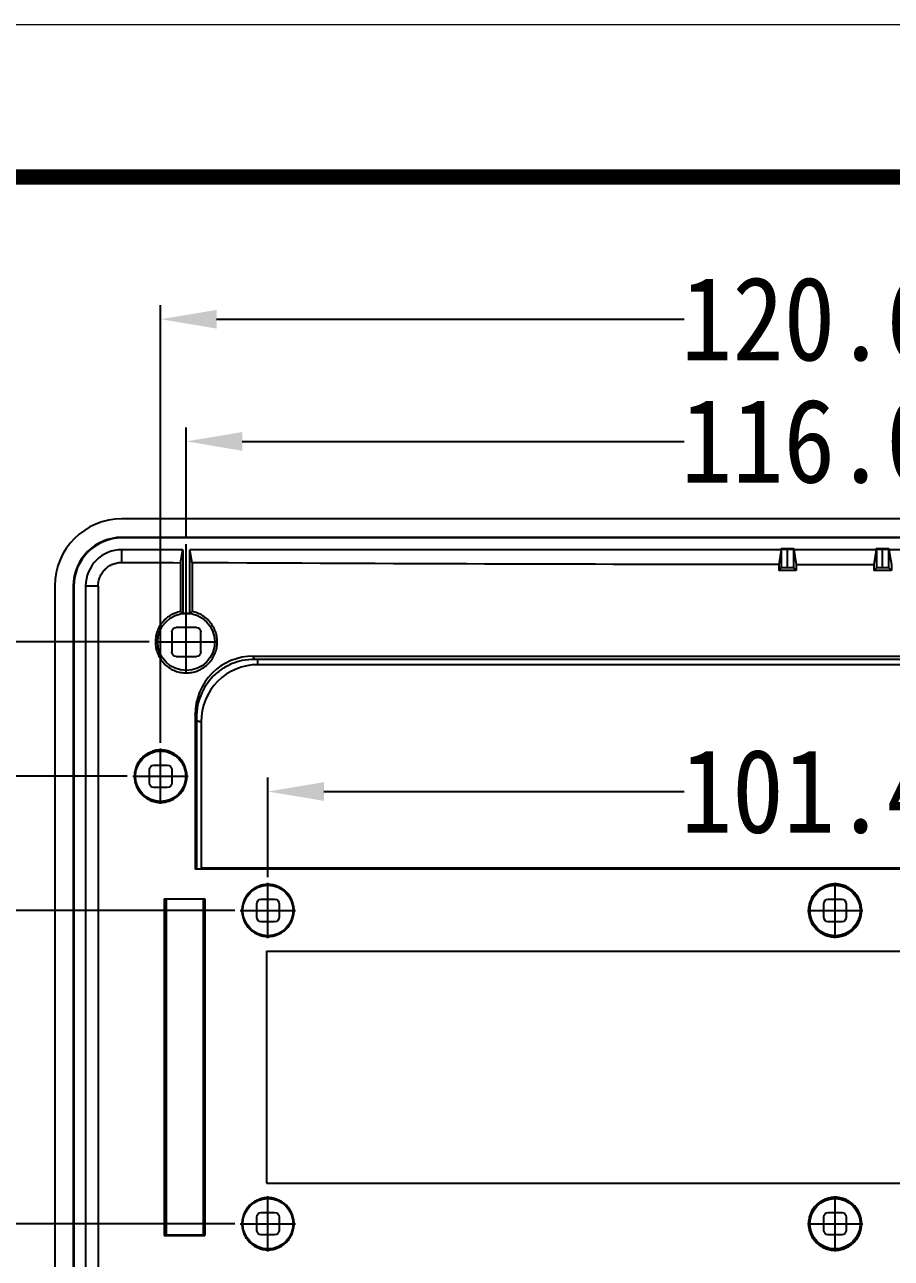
# Model space of a CAD drawing. Header units: inches. Extents: x 1964 to 3446, y -1690 to -1141.
# Drawn here: x 2066.1 to 2143.6, y -1251 to -1140.7 of the extents above; entities that cross this region are included whole.
import ezdxf
from ezdxf.lldxf.tags import DXFTag

# ---------------------------------------------------------------- set-up
doc = ezdxf.new("R2010")
doc.units = ezdxf.units.IN
doc.header["$MEASUREMENT"] = 0
doc.layers.get('0').update_dxf_attribs({"linetype": 'CONTINUOUS'})
doc.layers.get('Defpoints').update_dxf_attribs({"linetype": 'CONTINUOUS'})
doc.layers.add('2', color=7, linetype='CONTINUOUS')
doc.layers.add('from', color=7, linetype='CONTINUOUS', lineweight=13)
doc.styles.add('FFS', font='SIMFANG.TTF', dxfattribs={"width": 0.9})
tags = doc.linetypes.add('CENTER', pattern=[2, 1.25, -0.25, 0.25, -0.25]).pattern_tags.tags
tags[10:11] = [DXFTag(74, 4), DXFTag(75, 0), DXFTag(340, '0'), DXFTag(46, 0.0), DXFTag(50, 0.0), DXFTag(44, 0.0), DXFTag(45, 0.0)]
tags[8:9] = [DXFTag(74, 4), DXFTag(75, 0), DXFTag(340, '0'), DXFTag(46, 0.0), DXFTag(50, 0.0), DXFTag(44, 0.0), DXFTag(45, 0.0)]
tags[6:7] = [DXFTag(74, 4), DXFTag(75, 0), DXFTag(340, '0'), DXFTag(46, 0.0), DXFTag(50, 0.0), DXFTag(44, 0.0), DXFTag(45, 0.0)]
tags[4:5] = [DXFTag(74, 4), DXFTag(75, 0), DXFTag(340, '0'), DXFTag(46, 0.0), DXFTag(50, 0.0), DXFTag(44, 0.0), DXFTag(45, 0.0)]
doc.dimstyles.get("Standard").update_dxf_attribs({"dimtxt": 0.18, "dimasz": 0.18, "dimexe": 0.18, "dimexo": 0.0625, "dimgap": 0.09, "dimtad": 0, "dimzin": 0, "dimdsep": 46, "dimtxsty": 'Standard', "dimcen": 0, "dimadec": 0, "dimazin": 0, "dimtfac": 1, "dimtdec": 4, "dimtofl": 0, "dimtmove": 0, "dimatfit": 3, "dimfxl": 0, "dimtolj": 1, "dimtzin": 0, "dimarcsym": 0})

# ---------------------------------------------------------------- blocks, each defined once
blk = doc.blocks.new('*D12')
at = {"color": 6, "lineweight": -2}
for p, q in [((2087.89, -1216.93), (2087.89, -1208.03)), ((2189.29, -1216.93), (2189.29, -1208.03)), ((2092.89, -1209.28), (2125.11, -1209.28)), ((2184.29, -1209.28), (2152.08, -1209.28))]:
    blk.add_line(p, q, dxfattribs=at)
at = {"color": 6}
for points in [[(2092.89, -1208.44), (2092.89, -1210.11), (2087.89, -1209.28)], [(2184.29, -1208.44), (2184.29, -1210.11), (2189.29, -1209.28)]]:
    blk.add_solid(points, dxfattribs=at)
at = {"layer": 'Defpoints', "color": 0}
for p in [(2189.29, -1209.28), (2087.89, -1217.43), (2189.29, -1217.43)]:
    blk.add_point(p, dxfattribs=at)
at = {"color": 4, "insert": (2138.59, -1209.28), "char_height": 7.5, "attachment_point": 5, "style": 'FFS'}
blk.add_mtext('\\A1;101.40', dxfattribs=at)
blk = doc.blocks.new('*D13')
at = {"color": 6, "lineweight": -2}
for p, q in [((2078.3, -1204.93), (2078.3, -1165.81)), ((2198.9, -1204.93), (2198.9, -1165.81)), ((2083.3, -1167.06), (2125.11, -1167.06)), ((2193.9, -1167.06), (2152.08, -1167.06))]:
    blk.add_line(p, q, dxfattribs=at)
at = {"color": 6}
for points in [[(2083.3, -1166.23), (2083.3, -1167.9), (2078.3, -1167.06)], [(2193.9, -1166.23), (2193.9, -1167.9), (2198.9, -1167.06)]]:
    blk.add_solid(points, dxfattribs=at)
at = {"layer": 'Defpoints', "color": 0}
for p in [(2198.9, -1167.06), (2078.3, -1205.43), (2198.9, -1205.43)]:
    blk.add_point(p, dxfattribs=at)
at = {"color": 4, "insert": (2138.6, -1167.06), "char_height": 7.5, "attachment_point": 5, "style": 'FFS'}
blk.add_mtext('\\A1;120.60', dxfattribs=at)
blk = doc.blocks.new('*D14')
at = {"color": 6, "lineweight": -2}
for p, q in [((2080.59, -1186.66), (2080.59, -1176.73)), ((2196.59, -1186.72), (2196.59, -1176.73)), ((2085.59, -1177.98), (2125.11, -1177.98)), ((2191.59, -1177.98), (2152.08, -1177.98))]:
    blk.add_line(p, q, dxfattribs=at)
at = {"color": 6}
for points in [[(2085.59, -1177.15), (2085.59, -1178.82), (2080.59, -1177.98)], [(2191.59, -1177.15), (2191.59, -1178.82), (2196.59, -1177.98)]]:
    blk.add_solid(points, dxfattribs=at)
at = {"layer": 'Defpoints', "color": 0}
for p in [(2196.59, -1177.98), (2080.59, -1187.16), (2196.59, -1187.22)]:
    blk.add_point(p, dxfattribs=at)
at = {"color": 4, "insert": (2138.59, -1177.98), "char_height": 7.5, "attachment_point": 5, "style": 'FFS'}
blk.add_mtext('\\A1;116.00', dxfattribs=at)
blk = doc.blocks.new('*D17')
at = {"color": 6, "lineweight": -2}
for p, q in [((2055.68, -1214.91), (2055.68, -1209.91)), ((2084.92, -1219.91), (2054.43, -1219.91)), ((2084.92, -1247.91), (2054.43, -1247.91)), ((2055.68, -1252.91), (2055.68, -1257.91))]:
    blk.add_line(p, q, dxfattribs=at)
at = {"color": 6}
for points in [[(2054.84, -1214.91), (2056.51, -1214.91), (2055.68, -1219.91)], [(2054.84, -1252.91), (2056.51, -1252.91), (2055.68, -1247.91)]]:
    blk.add_solid(points, dxfattribs=at)
at = {"layer": 'Defpoints', "color": 0}
for p in [(2085.42, -1219.91), (2055.68, -1247.91), (2085.42, -1247.91)]:
    blk.add_point(p, dxfattribs=at)
at = {"color": 4, "insert": (2055.68, -1233.91), "char_height": 7.5, "attachment_point": 5, "rotation": 90, "style": 'FFS'}
blk.add_mtext('\\A1;28.00', dxfattribs=at)
blk = doc.blocks.new('*D18')
at = {"color": 6, "lineweight": -2}
for p, q in [((2075.32, -1207.91), (2040.58, -1207.91)), ((2041.83, -1212.91), (2041.83, -1276.42)), ((2041.83, -1366.91), (2041.83, -1303.4)), ((2075.32, -1371.91), (2040.58, -1371.91))]:
    blk.add_line(p, q, dxfattribs=at)
at = {"color": 6}
for points in [[(2041, -1212.91), (2042.67, -1212.91), (2041.83, -1207.91)], [(2041, -1366.91), (2042.67, -1366.91), (2041.83, -1371.91)]]:
    blk.add_solid(points, dxfattribs=at)
at = {"layer": 'Defpoints', "color": 0}
for p in [(2075.82, -1207.91), (2041.83, -1371.91), (2075.82, -1371.91)]:
    blk.add_point(p, dxfattribs=at)
at = {"color": 4, "insert": (2041.83, -1289.91), "char_height": 7.5, "attachment_point": 5, "rotation": 90, "style": 'FFS'}
blk.add_mtext('\\A1;164.00', dxfattribs=at)
blk = doc.blocks.new('*D19')
at = {"color": 6, "lineweight": -2}
for p, q in [((2077.28, -1195.91), (2024.89, -1195.91)), ((2026.14, -1200.91), (2026.14, -1264.54)), ((2026.14, -1378.91), (2026.14, -1291.52)), ((2077.28, -1383.91), (2024.89, -1383.91))]:
    blk.add_line(p, q, dxfattribs=at)
at = {"color": 6}
for points in [[(2025.3, -1200.91), (2026.97, -1200.91), (2026.14, -1195.91)], [(2025.3, -1378.91), (2026.97, -1378.91), (2026.14, -1383.91)]]:
    blk.add_solid(points, dxfattribs=at)
at = {"layer": 'Defpoints', "color": 0}
for p in [(2077.78, -1195.91), (2026.14, -1383.91), (2077.78, -1383.91)]:
    blk.add_point(p, dxfattribs=at)
at = {"color": 4, "insert": (2026.14, -1278.03), "char_height": 7.5, "attachment_point": 5, "rotation": 90, "style": 'FFS'}
blk.add_mtext('\\A1;188.00', dxfattribs=at)

msp = doc.modelspace()

# ---------------------------------------------------------------- linework, layer by layer
at = {"layer": '2', "color": 7}
for p, q in [((2202.351, -1184.911), (2074.835, -1184.911)), ((2074.843, -1186.559), (2074.843, -1186.611)), ((2202.343, -1186.559), (2074.843, -1186.559)), ((2202.343, -1186.611), (2074.843, -1186.611)), ((2080.271, -1187.664), (2074.843, -1187.664)), ((2074.843, -1188.794), (2074.843, -1187.664)), ((2080.077, -1188.825), (2080.271, -1187.664)), ((2080.271, -1187.664), (2080.271, -1193.359)), ((2133.78, -1187.664), (2080.915, -1187.664)), ((2081.11, -1188.831), (2080.915, -1187.664)), ((2080.915, -1193.359), (2080.915, -1187.664)), ((2133.78, -1187.664), (2133.56, -1188.988)), ((2133.789, -1187.616), (2133.78, -1187.564)), ((2133.78, -1187.564), (2134.906, -1187.564)), ((2133.78, -1187.664), (2133.78, -1187.564)), ((2133.789, -1187.616), (2134.897, -1187.616)), ((2133.789, -1187.616), (2133.789, -1189.292)), ((2134.897, -1187.616), (2134.906, -1187.564)), ((2134.897, -1189.293), (2134.897, -1187.616)), ((2134.906, -1187.564), (2134.906, -1187.664)), ((2134.906, -1187.664), (2135.127, -1188.989)), ((2142.28, -1187.664), (2134.906, -1187.664)), ((2142.28, -1187.664), (2142.06, -1188.989)), ((2142.28, -1187.664), (2142.28, -1187.564)), ((2142.289, -1187.616), (2142.28, -1187.564)), ((2142.28, -1187.564), (2143.406, -1187.564)), ((2142.289, -1187.616), (2143.397, -1187.616)), ((2142.289, -1187.616), (2142.289, -1189.293)), ((2143.397, -1187.616), (2143.406, -1187.564)), ((2143.397, -1189.292), (2143.397, -1187.616)), ((2143.406, -1187.564), (2143.406, -1187.664)), ((2143.406, -1187.664), (2143.627, -1188.988)), ((2196.271, -1187.664), (2143.406, -1187.664)), ((2080.077, -1188.825), (2080.077, -1193.194)), ((2081.11, -1188.831), (2081.11, -1193.193)), ((2133.56, -1188.988), (2133.56, -1189.522)), ((2133.789, -1189.292), (2133.56, -1189.522)), ((2134.897, -1189.293), (2133.789, -1189.292)), ((2134.897, -1189.293), (2135.127, -1189.522)), ((2135.127, -1188.989), (2135.127, -1189.522)), ((2142.06, -1188.989), (2142.06, -1189.522)), ((2142.289, -1189.293), (2142.06, -1189.522)), ((2143.397, -1189.292), (2142.289, -1189.293)), ((2143.397, -1189.292), (2143.627, -1189.522)), ((2143.627, -1188.988), (2143.627, -1189.522)), ((2068.843, -1190.903), (2068.843, -1388.919)), ((2070.491, -1190.911), (2070.491, -1388.911)), ((2070.491, -1190.911), (2070.543, -1190.911)), ((2070.543, -1190.911), (2070.543, -1388.911)), ((2072.713, -1190.911), (2071.596, -1190.911)), ((2071.596, -1190.911), (2071.596, -1285.098)), ((2072.713, -1190.911), (2072.713, -1284.912)), ((2079.293, -1195.011), (2079.293, -1196.811)), ((2081.493, -1194.611), (2079.693, -1194.611)), ((2081.893, -1196.811), (2081.893, -1195.011)), ((2079.693, -1197.211), (2081.493, -1197.211)), ((2081.388, -1202.404), (2081.388, -1216.211)), ((2081.499, -1202.959), (2081.499, -1216.124)), ((2081.924, -1203.057), (2081.924, -1216.106)), ((2077.296, -1208.511), (2077.296, -1207.311)), ((2077.696, -1206.911), (2078.896, -1206.911)), ((2079.296, -1207.311), (2079.296, -1208.511)), ((2078.896, -1208.911), (2077.696, -1208.911)), ((2078.614, -1218.873), (2078.614, -1248.949)), ((2078.81, -1248.911), (2078.81, -1218.911)), ((2082.11, -1218.911), (2082.11, -1248.911)), ((2082.251, -1218.864), (2082.251, -1248.958)), ((2086.893, -1220.511), (2086.893, -1219.311)), ((2087.293, -1218.911), (2088.493, -1218.911)), ((2088.893, -1219.311), (2088.893, -1220.511)), ((2137.593, -1220.511), (2137.593, -1219.311)), ((2137.993, -1218.911), (2139.193, -1218.911)), ((2139.593, -1219.311), (2139.593, -1220.511)), ((2088.493, -1220.911), (2087.293, -1220.911)), ((2139.193, -1220.911), (2137.993, -1220.911)), ((2087.751, -1223.553), (2087.751, -1244.269)), ((2087.293, -1246.911), (2088.493, -1246.911)), ((2137.993, -1246.911), (2139.193, -1246.911)), ((2086.893, -1248.511), (2086.893, -1247.311)), ((2088.893, -1247.311), (2088.893, -1248.511)), ((2137.593, -1248.511), (2137.593, -1247.311)), ((2139.593, -1247.311), (2139.593, -1248.511)), ((2088.493, -1248.911), (2087.293, -1248.911)), ((2139.193, -1248.911), (2137.993, -1248.911))]:
    msp.add_line(p, q, dxfattribs=at)
at = {"layer": '2', "color": 1, "linetype": 'CENTER', "ltscale": 0.102192}
for p, q in [((2080.593, -1198.721), (2080.593, -1187.164)), ((2077.783, -1195.911), (2083.403, -1195.911))]:
    msp.add_line(p, q, dxfattribs=at)
at = {"layer": '2', "color": 1, "linetype": 'CENTER', "ltscale": 0.013414}
for p, q in [((2134.343, -1189.293), (2134.343, -1187.616)), ((2142.843, -1189.293), (2142.843, -1187.616))]:
    msp.add_line(p, q, dxfattribs=at)
at = {"layer": '2', "color": 1, "linetype": 'CENTER', "ltscale": 0.090068}
for p, q in [((2078.296, -1210.388), (2078.296, -1205.434)), ((2075.819, -1207.911), (2080.773, -1207.911))]:
    msp.add_line(p, q, dxfattribs=at)
at = {"layer": '2', "color": 1, "linetype": 'CENTER', "ltscale": 0.090043}
for p, q in [((2087.893, -1222.387), (2087.893, -1217.435)), ((2138.593, -1222.387), (2138.593, -1217.435)), ((2085.417, -1219.911), (2090.369, -1219.911)), ((2136.117, -1219.911), (2141.069, -1219.911)), ((2087.893, -1250.387), (2087.893, -1245.435)), ((2138.593, -1250.387), (2138.593, -1245.435)), ((2085.417, -1247.911), (2090.369, -1247.911)), ((2136.117, -1247.911), (2141.069, -1247.911))]:
    msp.add_line(p, q, dxfattribs=at)
at = {"layer": '2', "color": 7}
msp.add_polyline3d([(2078.614, -1248.949, 0), (2078.618, -1248.948, 0), (2078.622, -1248.947, 0), (2078.626, -1248.946, 0), (2078.63, -1248.946, 0), (2078.634, -1248.945, 0), (2078.638, -1248.944, 0), (2078.642, -1248.943, 0), (2078.646, -1248.943, 0), (2078.649, -1248.942, 0), (2078.653, -1248.941, 0), (2078.657, -1248.94, 0), (2078.661, -1248.94, 0), (2078.665, -1248.939, 0), (2078.669, -1248.938, 0), (2078.673, -1248.937, 0), (2078.677, -1248.937, 0), (2078.681, -1248.936, 0), (2078.685, -1248.935, 0), (2078.689, -1248.934, 0), (2078.692, -1248.934, 0), (2078.696, -1248.933, 0), (2078.7, -1248.932, 0), (2078.704, -1248.931, 0), (2078.708, -1248.931, 0), (2078.712, -1248.93, 0), (2078.716, -1248.929, 0), (2078.72, -1248.928, 0), (2078.724, -1248.928, 0), (2078.728, -1248.927, 0), (2078.732, -1248.926, 0), (2078.735, -1248.925, 0), (2078.739, -1248.925, 0), (2078.743, -1248.924, 0), (2078.747, -1248.923, 0), (2078.751, -1248.922, 0), (2078.755, -1248.922, 0), (2078.759, -1248.921, 0), (2078.763, -1248.92, 0), (2078.767, -1248.919, 0), (2078.771, -1248.919, 0), (2078.775, -1248.918, 0), (2078.779, -1248.917, 0), (2078.782, -1248.916, 0), (2078.786, -1248.916, 0), (2078.79, -1248.915, 0), (2078.794, -1248.914, 0), (2078.798, -1248.913, 0), (2078.802, -1248.913, 0), (2078.806, -1248.912, 0), (2078.81, -1248.911, 0)], dxfattribs=at)
for centre, radius in [((2080.593, -1195.911), 2.555), ((2078.296, -1207.911), 2.252), ((2087.893, -1219.911), 2.251), ((2138.593, -1219.911), 2.251), ((2087.893, -1247.911), 2.251), ((2138.593, -1247.911), 2.251)]:
    msp.add_circle(centre, radius, dxfattribs=at)
for radius in [4.352, 4.3, 3.248]:
    msp.add_arc((2074.843, -1190.911), radius, 90, 180, dxfattribs=at)
at = {"layer": '2', "color": 7, "extrusion": (0, 0, -1)}
for centre, radius, start, end in [((-2080.593, -1195.911), 2.572, 82.80468, 97.19815), ((-2081.493, -1195.011), 0.4, 90, 180), ((-2079.693, -1196.811), 0.4, 270, 0), ((-2081.493, -1196.811), 0.4, 180, 270), ((-2078.896, -1207.311), 0.4, 90, 180), ((-2077.696, -1208.511), 0.4, 270, 0), ((-2078.896, -1208.511), 0.4, 180, 270), ((-2088.493, -1219.311), 0.4, 90, 180), ((-2139.193, -1219.311), 0.4, 90, 180), ((-2087.293, -1220.511), 0.4, 270, 0), ((-2088.493, -1220.511), 0.4, 180, 270), ((-2137.993, -1220.511), 0.4, 270, 0), ((-2139.193, -1220.511), 0.4, 180, 270), ((-2088.493, -1247.311), 0.4, 90, 180), ((-2139.193, -1247.311), 0.4, 90, 180), ((-2087.293, -1248.511), 0.4, 270, 0), ((-2088.493, -1248.511), 0.4, 180, 270), ((-2137.993, -1248.511), 0.4, 270, 0), ((-2139.193, -1248.511), 0.4, 180, 270)]:
    msp.add_arc(centre, radius, start, end, dxfattribs=at)
at = {"layer": '2', "color": 7, "extrusion": (1.22461e-16, 0, -1)}
for centre in [(-2079.693, -1195.011), (-2077.696, -1207.311), (-2087.293, -1219.311), (-2137.993, -1219.311), (-2087.293, -1247.311), (-2137.993, -1247.311)]:
    msp.add_arc(centre, 0.4, 0, 90, dxfattribs=at)
at = {"layer": '2', "color": 7}
for centre, major_axis, ratio, start_param, end_param in [((2074.851, -1190.919), (-4.254, 4.254), 0.997265, 5.4991567, 7.0672139), ((2138.595, -1160.384), (546.575, 0), 0.052336, 4.5954843, 4.6051214), ((2138.593, -1160.386), (546.545, 0), 0.052336, 4.7060465, 4.7187315)]:
    msp.add_ellipse(centre, major_axis=major_axis, ratio=ratio, start_param=start_param, end_param=end_param, dxfattribs=at)
at = {"layer": '2', "color": 7, "extrusion": (1.22461e-16, 0, -1)}
msp.add_ellipse((2138.593, -1160.307), major_axis=(-547.3, 0), ratio=0.052408, start_param=4.721586, end_param=4.8176139, dxfattribs=at)
at = {"layer": '2', "color": 7, "extrusion": (1.22461e-16, -1.84889e-32, -1)}
msp.add_ellipse((2080.61, -1477.639), major_axis=(-391.289, 126.289), ratio=0.609493, start_param=1.3715577, end_param=1.3720479, dxfattribs=at)
at = {"layer": '2', "color": 7}
for points, degree, knots in [([(2072.713, -1190.911), (2072.713, -1190.77), (2072.727, -1190.632), (2072.768, -1190.428), (2072.785, -1190.36), (2072.825, -1190.226), (2072.849, -1190.16), (2072.93, -1189.967), (2072.996, -1189.845), (2073.112, -1189.672), (2073.154, -1189.615), (2073.244, -1189.508), (2073.291, -1189.456), (2073.438, -1189.31), (2073.545, -1189.223), (2073.72, -1189.107), (2073.78, -1189.071), (2073.903, -1189.007), (2074.028, -1188.948), (2074.159, -1188.902), (2074.292, -1188.863), (2074.36, -1188.846), (2074.565, -1188.806), (2074.703, -1188.793), (2074.843, -1188.794)], 3, [0, 0, 0, 0, 0.125, 0.125, 0.1875, 0.1875, 0.25, 0.25, 0.375, 0.375, 0.4375, 0.4375, 0.5, 0.5, 0.625, 0.625, 0.6875, 0.6875, 0.75, 0.8125, 0.8125, 0.875, 0.875, 1, 1, 1, 1]), ([(2135.127, -1189.522), (2134.985, -1189.522), (2134.843, -1189.522), (2134.701, -1189.522), (2134.559, -1189.522), (2134.418, -1189.522), (2134.276, -1189.522), (2134.037, -1189.522), (2133.798, -1189.522), (2133.56, -1189.522)], 3, [0, 0, 0, 0, 0.2715134, 0.2715134, 0.2715134, 0.5430267, 0.5430267, 0.5430267, 1, 1, 1, 1]), ([(2143.627, -1189.522), (2143.485, -1189.522), (2143.343, -1189.522), (2143.201, -1189.522), (2143.059, -1189.522), (2142.917, -1189.522), (2142.776, -1189.522), (2142.537, -1189.522), (2142.298, -1189.522), (2142.06, -1189.522)], 3, [0, 0, 0, 0, 0.2715134, 0.2715134, 0.2715134, 0.5430267, 0.5430267, 0.5430267, 1, 1, 1, 1]), ([(2080.077, -1193.194), (2079.909, -1193.226), (2079.746, -1193.273), (2079.51, -1193.365), (2079.433, -1193.4), (2079.281, -1193.476), (2079.206, -1193.518), (2078.988, -1193.653), (2078.854, -1193.756), (2078.666, -1193.927), (2078.606, -1193.988), (2078.491, -1194.114), (2078.436, -1194.181), (2078.282, -1194.385), (2078.193, -1194.529), (2078.042, -1194.834), (2077.98, -1194.996), (2077.887, -1195.323), (2077.857, -1195.49), (2077.826, -1195.829), (2077.826, -1196.002), (2077.858, -1196.341), (2077.889, -1196.508), (2077.96, -1196.755), (2077.988, -1196.836), (2078.05, -1196.996), (2078.084, -1197.074), (2078.198, -1197.302), (2078.288, -1197.446), (2078.443, -1197.651), (2078.498, -1197.717), (2078.613, -1197.842), (2078.673, -1197.902), (2078.861, -1198.073), (2078.998, -1198.175), (2079.289, -1198.355), (2079.441, -1198.43), (2079.677, -1198.522), (2079.758, -1198.549), (2079.921, -1198.595), (2080.005, -1198.615), (2080.256, -1198.662), (2080.424, -1198.677), (2080.678, -1198.677), (2080.763, -1198.674), (2080.933, -1198.658), (2081.018, -1198.646), (2081.268, -1198.6), (2081.431, -1198.554), (2081.747, -1198.432), (2081.902, -1198.355), (2082.191, -1198.177), (2082.326, -1198.076), (2082.516, -1197.904), (2082.577, -1197.843), (2082.693, -1197.717), (2082.747, -1197.652), (2082.901, -1197.449), (2082.991, -1197.305), (2083.106, -1197.075), (2083.141, -1196.997), (2083.203, -1196.838), (2083.231, -1196.757), (2083.301, -1196.512), (2083.333, -1196.345), (2083.366, -1196.002), (2083.366, -1195.829), (2083.335, -1195.489), (2083.304, -1195.322), (2083.234, -1195.076), (2083.207, -1194.994), (2083.145, -1194.834), (2083.11, -1194.756), (2082.997, -1194.528), (2082.908, -1194.383), (2082.753, -1194.178), (2082.698, -1194.112), (2082.584, -1193.986), (2082.524, -1193.926), (2082.336, -1193.755), (2082.2, -1193.652), (2081.909, -1193.471), (2081.758, -1193.395), (2081.521, -1193.303), (2081.441, -1193.276), (2081.277, -1193.229), (2081.194, -1193.209), (2081.11, -1193.193)], 3, [0, 0, 0, 0, 0.03125, 0.03125, 0.046875, 0.046875, 0.0625, 0.0625, 0.09375, 0.09375, 0.109375, 0.109375, 0.125, 0.125, 0.15625, 0.15625, 0.1875, 0.1875, 0.21875, 0.21875, 0.25, 0.25, 0.28125, 0.28125, 0.296875, 0.296875, 0.3125, 0.3125, 0.34375, 0.34375, 0.359375, 0.359375, 0.375, 0.375, 0.40625, 0.40625, 0.4375, 0.4375, 0.453125, 0.453125, 0.46875, 0.46875, 0.5, 0.5, 0.515625, 0.515625, 0.53125, 0.53125, 0.5625, 0.5625, 0.59375, 0.59375, 0.625, 0.625, 0.640625, 0.640625, 0.65625, 0.65625, 0.6875, 0.6875, 0.703125, 0.703125, 0.71875, 0.71875, 0.75, 0.75, 0.78125, 0.78125, 0.8125, 0.8125, 0.828125, 0.828125, 0.84375, 0.84375, 0.875, 0.875, 0.890625, 0.890625, 0.90625, 0.90625, 0.9375, 0.9375, 0.96875, 0.96875, 0.984375, 0.984375, 1, 1, 1, 1]), ([(2080.271, -1193.359), (2080.25, -1193.34), (2080.207, -1193.303), (2080.142, -1193.248), (2080.099, -1193.212), (2080.077, -1193.194)], 3, [0, 0, 0, 0, 0.3333333, 0.6666667, 1, 1, 1, 1]), ([(2080.915, -1193.359), (2080.937, -1193.34), (2080.98, -1193.303), (2081.045, -1193.248), (2081.088, -1193.211), (2081.11, -1193.193)], 3, [0, 0, 0, 0, 0.3333333, 0.6666667, 1, 1, 1, 1]), ([(2086.586, -1197.177), (2085.211, -1197.177), (2083.862, -1197.733), (2081.942, -1199.663), (2081.388, -1201.023), (2081.388, -1202.404)], 3, [0, 0, 0, 0, 0.5, 0.5, 1, 1, 1, 1]), ([(2086.586, -1197.177), (2090.908, -1197.177), (2095.234, -1197.177), (2103.892, -1197.176), (2108.226, -1197.176), (2116.897, -1197.176), (2121.235, -1197.176), (2129.913, -1197.176), (2134.254, -1197.176), (2142.935, -1197.176), (2147.276, -1197.176), (2155.954, -1197.176), (2160.292, -1197.176), (2173.3, -1197.176), (2181.957, -1197.177), (2190.6, -1197.177)], 3, [0, 0, 0, 0, 0.125, 0.125, 0.25, 0.25, 0.375, 0.375, 0.5, 0.5, 0.625, 0.625, 0.75, 0.75, 1, 1, 1, 1]), ([(2086.697, -1197.468), (2086.326, -1197.488), (2085.645, -1197.524), (2084.664, -1197.831), (2083.78, -1198.295), (2082.719, -1199.163), (2081.964, -1200.322), (2081.557, -1201.639), (2081.519, -1202.328), (2081.498, -1202.697)], 3, [0, 0, 0, 0, 0.1361662, 0.2502641, 0.3748572, 0.5002623, 0.7490372, 0.8657546, 1, 1, 1, 1]), ([(2086.992, -1197.941), (2085.648, -1197.935), (2084.328, -1198.486), (2082.459, -1200.375), (2081.917, -1201.707), (2081.924, -1203.057)], 3, [0, 0, 0, 0, 0.5, 0.5, 1, 1, 1, 1]), ([(2190.213, -1197.469), (2181.635, -1197.469), (2173.038, -1197.469), (2155.824, -1197.469), (2147.207, -1197.469), (2129.975, -1197.469), (2121.358, -1197.469), (2104.144, -1197.469), (2095.547, -1197.469), (2086.969, -1197.469)], 3, [0, 0, 0, 0, 0.25, 0.25, 0.5, 0.5, 0.75, 0.75, 1, 1, 1, 1]), ([(2190.195, -1197.941), (2185.907, -1197.941), (2181.615, -1197.942), (2173.023, -1197.942), (2168.724, -1197.942), (2160.121, -1197.942), (2155.817, -1197.942), (2147.206, -1197.942), (2142.9, -1197.941), (2134.287, -1197.941), (2129.98, -1197.942), (2121.37, -1197.942), (2117.066, -1197.942), (2108.462, -1197.942), (2104.163, -1197.942), (2095.572, -1197.942), (2091.279, -1197.941), (2086.992, -1197.941)], 3, [0, 0, 0, 0, 0.125, 0.125, 0.25, 0.25, 0.375, 0.375, 0.5, 0.5, 0.625, 0.625, 0.75, 0.75, 0.875, 0.875, 1, 1, 1, 1]), ([(2081.924, -1203.057), (2081.907, -1203.055), (2081.87, -1203.051), (2081.837, -1203.047), (2081.817, -1203.044), (2081.767, -1203.037), (2081.71, -1203.019), (2081.692, -1203.013), (2081.658, -1203.001), (2081.619, -1202.988), (2081.605, -1202.983), (2081.545, -1202.963), (2081.499, -1202.959)], 2, [0, 0, 0, 0.125, 0.125, 0.25, 0.25, 0.5, 0.5, 0.625, 0.625, 0.75, 0.75, 1, 1, 1]), ([(2075.958, -1208.071), (2075.948, -1207.916), (2075.952, -1207.762), (2075.982, -1207.534), (2075.996, -1207.458), (2076.03, -1207.307), (2076.052, -1207.232), (2076.126, -1207.013), (2076.189, -1206.873), (2076.304, -1206.673), (2076.346, -1206.608), (2076.436, -1206.482), (2076.484, -1206.422), (2076.635, -1206.249), (2076.747, -1206.144), (2076.93, -1206.003), (2076.994, -1205.959), (2077.124, -1205.878), (2077.258, -1205.803), (2077.398, -1205.742), (2077.541, -1205.688), (2077.615, -1205.664), (2077.838, -1205.604), (2077.988, -1205.579), (2078.293, -1205.558), (2078.449, -1205.563), (2078.752, -1205.602), (2078.901, -1205.636), (2079.119, -1205.709), (2079.192, -1205.737), (2079.332, -1205.8), (2079.4, -1205.835), (2079.599, -1205.949), (2079.724, -1206.037), (2079.958, -1206.241), (2080.063, -1206.352), (2080.204, -1206.534), (2080.248, -1206.597), (2080.33, -1206.727), (2080.368, -1206.795), (2080.471, -1207.003), (2080.526, -1207.146), (2080.607, -1207.443), (2080.633, -1207.597), (2080.654, -1207.904), (2080.649, -1208.057), (2080.62, -1208.288), (2080.606, -1208.365), (2080.571, -1208.515), (2080.529, -1208.662), (2080.473, -1208.805), (2080.41, -1208.946), (2080.375, -1209.015), (2080.259, -1209.216), (2080.17, -1209.341), (2080.018, -1209.514), (2079.965, -1209.569), (2079.852, -1209.675), (2079.793, -1209.725), (2079.611, -1209.866), (2079.481, -1209.947), (2079.275, -1210.049), (2079.204, -1210.08), (2079.06, -1210.135), (2078.987, -1210.158), (2078.766, -1210.218), (2078.615, -1210.243), (2078.307, -1210.264), (2078.154, -1210.26), (2077.927, -1210.231), (2077.852, -1210.217), (2077.702, -1210.183), (2077.627, -1210.162), (2077.409, -1210.089), (2077.269, -1210.026), (2077.004, -1209.874), (2076.876, -1209.784), (2076.645, -1209.583), (2076.54, -1209.472), (2076.398, -1209.289), (2076.353, -1209.225), (2076.271, -1209.095), (2076.234, -1209.028), (2076.131, -1208.822), (2076.076, -1208.678), (2075.994, -1208.379), (2075.969, -1208.226), (2075.958, -1208.071)], 3, [0, 0, 0, 0, 0.03125, 0.03125, 0.046875, 0.046875, 0.0625, 0.0625, 0.09375, 0.09375, 0.109375, 0.109375, 0.125, 0.125, 0.15625, 0.15625, 0.171875, 0.171875, 0.1875, 0.203125, 0.203125, 0.21875, 0.21875, 0.25, 0.25, 0.28125, 0.28125, 0.3125, 0.3125, 0.328125, 0.328125, 0.34375, 0.34375, 0.375, 0.375, 0.40625, 0.40625, 0.421875, 0.421875, 0.4375, 0.4375, 0.46875, 0.46875, 0.5, 0.5, 0.53125, 0.53125, 0.546875, 0.546875, 0.5625, 0.578125, 0.578125, 0.59375, 0.59375, 0.625, 0.625, 0.640625, 0.640625, 0.65625, 0.65625, 0.6875, 0.6875, 0.703125, 0.703125, 0.71875, 0.71875, 0.75, 0.75, 0.78125, 0.78125, 0.796875, 0.796875, 0.8125, 0.8125, 0.84375, 0.84375, 0.875, 0.875, 0.90625, 0.90625, 0.921875, 0.921875, 0.9375, 0.9375, 0.96875, 0.96875, 1, 1, 1, 1]), ([(2081.924, -1216.106), (2091.37, -1216.106), (2100.815, -1216.106), (2119.706, -1216.106), (2138.596, -1216.106), (2157.487, -1216.106), (2176.377, -1216.106), (2185.823, -1216.106), (2195.268, -1216.106)], 3, [0, 0, 0, 0, 0.25, 0.25, 0.5, 0.75, 0.75, 1, 1, 1, 1]), ([(2195.798, -1216.211), (2186.264, -1216.211), (2176.73, -1216.211), (2157.661, -1216.211), (2138.593, -1216.211), (2119.525, -1216.211), (2100.457, -1216.211), (2090.922, -1216.211), (2081.388, -1216.211)], 3, [0, 0, 0, 0, 0.25, 0.25, 0.5, 0.75, 0.75, 1, 1, 1, 1]), ([(2090.228, -1219.911), (2090.228, -1219.757), (2090.212, -1219.605), (2090.168, -1219.381), (2090.149, -1219.307), (2090.105, -1219.16), (2090.079, -1219.088), (2089.991, -1218.876), (2089.919, -1218.742), (2089.792, -1218.551), (2089.746, -1218.49), (2089.648, -1218.371), (2089.597, -1218.315), (2089.435, -1218.153), (2089.318, -1218.057), (2089.126, -1217.929), (2089.06, -1217.89), (2088.926, -1217.818), (2088.789, -1217.754), (2088.646, -1217.703), (2088.5, -1217.658), (2088.425, -1217.64), (2088.2, -1217.595), (2088.049, -1217.58), (2087.822, -1217.58), (2087.746, -1217.584), (2087.593, -1217.599), (2087.517, -1217.61), (2087.293, -1217.655), (2087.148, -1217.699), (2086.937, -1217.786), (2086.867, -1217.819), (2086.732, -1217.891), (2086.667, -1217.93), (2086.478, -1218.056), (2086.36, -1218.152), (2086.142, -1218.37), (2086.045, -1218.487), (2085.918, -1218.677), (2085.879, -1218.742), (2085.807, -1218.877), (2085.774, -1218.947), (2085.686, -1219.159), (2085.641, -1219.305), (2085.581, -1219.604), (2085.566, -1219.759), (2085.566, -1219.911)], 3, [0, 0, 0, 0, 0.0625, 0.0625, 0.09375, 0.09375, 0.125, 0.125, 0.1875, 0.1875, 0.21875, 0.21875, 0.25, 0.25, 0.3125, 0.3125, 0.34375, 0.34375, 0.375, 0.40625, 0.40625, 0.4375, 0.4375, 0.5, 0.5, 0.53125, 0.53125, 0.5625, 0.5625, 0.625, 0.625, 0.65625, 0.65625, 0.6875, 0.6875, 0.75, 0.75, 0.8125, 0.8125, 0.84375, 0.84375, 0.875, 0.875, 0.9375, 0.9375, 1, 1, 1, 1]), ([(2140.965, -1219.911), (2140.965, -1219.754), (2140.95, -1219.6), (2140.904, -1219.373), (2140.886, -1219.298), (2140.84, -1219.149), (2140.814, -1219.075), (2140.725, -1218.859), (2140.652, -1218.723), (2140.48, -1218.465), (2140.379, -1218.343), (2140.161, -1218.124), (2140.041, -1218.026), (2139.847, -1217.896), (2139.779, -1217.856), (2139.642, -1217.782), (2139.502, -1217.716), (2139.357, -1217.664), (2139.208, -1217.619), (2139.132, -1217.6), (2138.903, -1217.554), (2138.749, -1217.539), (2138.517, -1217.539), (2138.439, -1217.543), (2138.284, -1217.558), (2138.206, -1217.57), (2137.978, -1217.615), (2137.83, -1217.66), (2137.615, -1217.749), (2137.544, -1217.783), (2137.406, -1217.856), (2137.34, -1217.896), (2137.147, -1218.025), (2137.027, -1218.123), (2136.806, -1218.344), (2136.707, -1218.464), (2136.578, -1218.657), (2136.539, -1218.723), (2136.465, -1218.861), (2136.432, -1218.932), (2136.342, -1219.147), (2136.297, -1219.295), (2136.237, -1219.599), (2136.221, -1219.756), (2136.221, -1219.911)], 3, [0, 0, 0, 0, 0.0625, 0.0625, 0.09375, 0.09375, 0.125, 0.125, 0.1875, 0.1875, 0.25, 0.25, 0.3125, 0.3125, 0.34375, 0.34375, 0.375, 0.40625, 0.40625, 0.4375, 0.4375, 0.5, 0.5, 0.53125, 0.53125, 0.5625, 0.5625, 0.625, 0.625, 0.65625, 0.65625, 0.6875, 0.6875, 0.75, 0.75, 0.8125, 0.8125, 0.84375, 0.84375, 0.875, 0.875, 0.9375, 0.9375, 1, 1, 1, 1]), ([(2082.11, -1218.911), (2082.053, -1218.911), (2081.94, -1218.911), (2081.771, -1218.911), (2081.602, -1218.911), (2081.434, -1218.911), (2081.266, -1218.911), (2081.098, -1218.911), (2080.931, -1218.911), (2080.764, -1218.911), (2080.597, -1218.911), (2080.376, -1218.911), (2080.1, -1218.911), (2079.772, -1218.911), (2079.447, -1218.911), (2079.126, -1218.911), (2078.915, -1218.911), (2078.81, -1218.911)], 3, [0, 0, 0, 0, 0.0498511, 0.0996805, 0.1494995, 0.1993193, 0.2491512, 0.2990064, 0.3488961, 0.3988316, 0.448824, 0.4988844, 0.5993683, 0.6996309, 0.7997629, 0.8998555, 1, 1, 1, 1]), ([(2085.566, -1219.911), (2085.566, -1220.065), (2085.581, -1220.217), (2085.626, -1220.441), (2085.644, -1220.515), (2085.689, -1220.662), (2085.715, -1220.735), (2085.803, -1220.946), (2085.875, -1221.08), (2086.002, -1221.271), (2086.048, -1221.333), (2086.146, -1221.451), (2086.197, -1221.508), (2086.358, -1221.669), (2086.476, -1221.765), (2086.667, -1221.893), (2086.733, -1221.932), (2086.868, -1222.004), (2087.005, -1222.068), (2087.148, -1222.12), (2087.294, -1222.164), (2087.368, -1222.183), (2087.593, -1222.227), (2087.744, -1222.242), (2087.972, -1222.242), (2088.048, -1222.238), (2088.2, -1222.223), (2088.276, -1222.212), (2088.5, -1222.168), (2088.645, -1222.124), (2088.856, -1222.037), (2088.926, -1222.004), (2089.061, -1221.932), (2089.126, -1221.893), (2089.316, -1221.766), (2089.434, -1221.67), (2089.652, -1221.453), (2089.748, -1221.335), (2089.875, -1221.146), (2089.915, -1221.08), (2089.987, -1220.945), (2090.02, -1220.875), (2090.108, -1220.663), (2090.152, -1220.518), (2090.212, -1220.218), (2090.228, -1220.064), (2090.228, -1219.911)], 3, [0, 0, 0, 0, 0.0625, 0.0625, 0.09375, 0.09375, 0.125, 0.125, 0.1875, 0.1875, 0.21875, 0.21875, 0.25, 0.25, 0.3125, 0.3125, 0.34375, 0.34375, 0.375, 0.40625, 0.40625, 0.4375, 0.4375, 0.5, 0.5, 0.53125, 0.53125, 0.5625, 0.5625, 0.625, 0.625, 0.65625, 0.65625, 0.6875, 0.6875, 0.75, 0.75, 0.8125, 0.8125, 0.84375, 0.84375, 0.875, 0.875, 0.9375, 0.9375, 1, 1, 1, 1]), ([(2136.221, -1219.911), (2136.221, -1220.068), (2136.237, -1220.222), (2136.282, -1220.449), (2136.301, -1220.524), (2136.346, -1220.673), (2136.372, -1220.748), (2136.462, -1220.963), (2136.534, -1221.099), (2136.707, -1221.357), (2136.807, -1221.479), (2137.026, -1221.698), (2137.145, -1221.796), (2137.34, -1221.926), (2137.407, -1221.967), (2137.544, -1222.04), (2137.684, -1222.106), (2137.829, -1222.158), (2137.978, -1222.203), (2138.054, -1222.222), (2138.284, -1222.268), (2138.438, -1222.283), (2138.67, -1222.283), (2138.747, -1222.279), (2138.903, -1222.264), (2138.98, -1222.253), (2139.208, -1222.207), (2139.356, -1222.162), (2139.572, -1222.073), (2139.643, -1222.04), (2139.78, -1221.966), (2139.847, -1221.926), (2140.039, -1221.797), (2140.159, -1221.699), (2140.381, -1221.478), (2140.479, -1221.358), (2140.608, -1221.165), (2140.648, -1221.099), (2140.721, -1220.962), (2140.755, -1220.891), (2140.844, -1220.675), (2140.889, -1220.527), (2140.949, -1220.223), (2140.965, -1220.066), (2140.965, -1219.911)], 3, [0, 0, 0, 0, 0.0625, 0.0625, 0.09375, 0.09375, 0.125, 0.125, 0.1875, 0.1875, 0.25, 0.25, 0.3125, 0.3125, 0.34375, 0.34375, 0.375, 0.40625, 0.40625, 0.4375, 0.4375, 0.5, 0.5, 0.53125, 0.53125, 0.5625, 0.5625, 0.625, 0.625, 0.65625, 0.65625, 0.6875, 0.6875, 0.75, 0.75, 0.8125, 0.8125, 0.84375, 0.84375, 0.875, 0.875, 0.9375, 0.9375, 1, 1, 1, 1]), ([(2087.751, -1223.553), (2096.225, -1223.553), (2104.699, -1223.553), (2121.646, -1223.553), (2138.593, -1223.553), (2155.54, -1223.553), (2172.488, -1223.553), (2180.961, -1223.553), (2189.435, -1223.553)], 3, [0, 0, 0, 0, 0.25, 0.25, 0.5, 0.75, 0.75, 1, 1, 1, 1]), ([(2087.751, -1244.269), (2096.225, -1244.269), (2104.699, -1244.269), (2121.646, -1244.27), (2138.593, -1244.27), (2155.54, -1244.27), (2172.488, -1244.269), (2180.961, -1244.269), (2189.435, -1244.269)], 3, [0, 0, 0, 0, 0.25, 0.25, 0.5, 0.75, 0.75, 1, 1, 1, 1]), ([(2090.228, -1247.911), (2090.228, -1247.757), (2090.212, -1247.605), (2090.168, -1247.381), (2090.149, -1247.307), (2090.105, -1247.16), (2090.079, -1247.088), (2089.991, -1246.876), (2089.919, -1246.742), (2089.792, -1246.551), (2089.746, -1246.49), (2089.648, -1246.371), (2089.597, -1246.315), (2089.435, -1246.153), (2089.318, -1246.057), (2089.126, -1245.929), (2089.06, -1245.89), (2088.926, -1245.818), (2088.789, -1245.754), (2088.646, -1245.703), (2088.5, -1245.658), (2088.425, -1245.64), (2088.2, -1245.595), (2088.049, -1245.58), (2087.822, -1245.58), (2087.746, -1245.584), (2087.593, -1245.599), (2087.517, -1245.61), (2087.293, -1245.655), (2087.148, -1245.699), (2086.937, -1245.786), (2086.867, -1245.819), (2086.732, -1245.891), (2086.667, -1245.93), (2086.478, -1246.056), (2086.36, -1246.152), (2086.142, -1246.37), (2086.045, -1246.487), (2085.918, -1246.677), (2085.879, -1246.742), (2085.807, -1246.877), (2085.774, -1246.947), (2085.686, -1247.159), (2085.641, -1247.305), (2085.581, -1247.604), (2085.566, -1247.759), (2085.566, -1247.911)], 3, [0, 0, 0, 0, 0.0625, 0.0625, 0.09375, 0.09375, 0.125, 0.125, 0.1875, 0.1875, 0.21875, 0.21875, 0.25, 0.25, 0.3125, 0.3125, 0.34375, 0.34375, 0.375, 0.40625, 0.40625, 0.4375, 0.4375, 0.5, 0.5, 0.53125, 0.53125, 0.5625, 0.5625, 0.625, 0.625, 0.65625, 0.65625, 0.6875, 0.6875, 0.75, 0.75, 0.8125, 0.8125, 0.84375, 0.84375, 0.875, 0.875, 0.9375, 0.9375, 1, 1, 1, 1]), ([(2140.965, -1247.911), (2140.965, -1247.754), (2140.95, -1247.6), (2140.904, -1247.373), (2140.886, -1247.298), (2140.84, -1247.149), (2140.814, -1247.075), (2140.725, -1246.859), (2140.652, -1246.723), (2140.48, -1246.465), (2140.379, -1246.343), (2140.161, -1246.124), (2140.041, -1246.026), (2139.847, -1245.896), (2139.779, -1245.856), (2139.642, -1245.782), (2139.502, -1245.716), (2139.357, -1245.664), (2139.208, -1245.619), (2139.132, -1245.6), (2138.903, -1245.554), (2138.749, -1245.539), (2138.517, -1245.539), (2138.439, -1245.543), (2138.284, -1245.558), (2138.206, -1245.57), (2137.978, -1245.615), (2137.83, -1245.66), (2137.615, -1245.749), (2137.544, -1245.783), (2137.406, -1245.856), (2137.34, -1245.896), (2137.147, -1246.025), (2137.027, -1246.123), (2136.806, -1246.344), (2136.707, -1246.464), (2136.578, -1246.657), (2136.539, -1246.723), (2136.465, -1246.861), (2136.432, -1246.932), (2136.342, -1247.147), (2136.297, -1247.295), (2136.237, -1247.599), (2136.221, -1247.756), (2136.221, -1247.911)], 3, [0, 0, 0, 0, 0.0625, 0.0625, 0.09375, 0.09375, 0.125, 0.125, 0.1875, 0.1875, 0.25, 0.25, 0.3125, 0.3125, 0.34375, 0.34375, 0.375, 0.40625, 0.40625, 0.4375, 0.4375, 0.5, 0.5, 0.53125, 0.53125, 0.5625, 0.5625, 0.625, 0.625, 0.65625, 0.65625, 0.6875, 0.6875, 0.75, 0.75, 0.8125, 0.8125, 0.84375, 0.84375, 0.875, 0.875, 0.9375, 0.9375, 1, 1, 1, 1]), ([(2085.566, -1247.911), (2085.566, -1248.065), (2085.581, -1248.217), (2085.626, -1248.441), (2085.644, -1248.515), (2085.689, -1248.662), (2085.715, -1248.735), (2085.803, -1248.946), (2085.875, -1249.08), (2086.002, -1249.271), (2086.048, -1249.333), (2086.146, -1249.451), (2086.197, -1249.508), (2086.358, -1249.669), (2086.476, -1249.765), (2086.667, -1249.893), (2086.733, -1249.932), (2086.868, -1250.004), (2087.005, -1250.068), (2087.148, -1250.12), (2087.294, -1250.164), (2087.368, -1250.183), (2087.593, -1250.227), (2087.744, -1250.242), (2087.972, -1250.242), (2088.048, -1250.238), (2088.2, -1250.223), (2088.276, -1250.212), (2088.5, -1250.168), (2088.645, -1250.124), (2088.856, -1250.037), (2088.926, -1250.004), (2089.061, -1249.932), (2089.126, -1249.893), (2089.316, -1249.766), (2089.434, -1249.67), (2089.652, -1249.453), (2089.748, -1249.335), (2089.875, -1249.146), (2089.915, -1249.08), (2089.987, -1248.945), (2090.02, -1248.875), (2090.108, -1248.663), (2090.152, -1248.518), (2090.212, -1248.218), (2090.228, -1248.064), (2090.228, -1247.911)], 3, [0, 0, 0, 0, 0.0625, 0.0625, 0.09375, 0.09375, 0.125, 0.125, 0.1875, 0.1875, 0.21875, 0.21875, 0.25, 0.25, 0.3125, 0.3125, 0.34375, 0.34375, 0.375, 0.40625, 0.40625, 0.4375, 0.4375, 0.5, 0.5, 0.53125, 0.53125, 0.5625, 0.5625, 0.625, 0.625, 0.65625, 0.65625, 0.6875, 0.6875, 0.75, 0.75, 0.8125, 0.8125, 0.84375, 0.84375, 0.875, 0.875, 0.9375, 0.9375, 1, 1, 1, 1]), ([(2136.221, -1247.911), (2136.221, -1248.068), (2136.237, -1248.222), (2136.282, -1248.449), (2136.301, -1248.524), (2136.346, -1248.673), (2136.372, -1248.748), (2136.462, -1248.963), (2136.534, -1249.099), (2136.707, -1249.357), (2136.807, -1249.479), (2137.026, -1249.698), (2137.145, -1249.796), (2137.34, -1249.926), (2137.407, -1249.967), (2137.544, -1250.04), (2137.684, -1250.106), (2137.829, -1250.158), (2137.978, -1250.203), (2138.054, -1250.222), (2138.284, -1250.268), (2138.438, -1250.283), (2138.67, -1250.283), (2138.747, -1250.279), (2138.903, -1250.264), (2138.98, -1250.253), (2139.208, -1250.207), (2139.356, -1250.162), (2139.572, -1250.073), (2139.643, -1250.04), (2139.78, -1249.966), (2139.847, -1249.926), (2140.039, -1249.797), (2140.159, -1249.699), (2140.381, -1249.478), (2140.479, -1249.358), (2140.608, -1249.165), (2140.648, -1249.099), (2140.721, -1248.962), (2140.755, -1248.891), (2140.844, -1248.675), (2140.889, -1248.527), (2140.949, -1248.223), (2140.965, -1248.066), (2140.965, -1247.911)], 3, [0, 0, 0, 0, 0.0625, 0.0625, 0.09375, 0.09375, 0.125, 0.125, 0.1875, 0.1875, 0.25, 0.25, 0.3125, 0.3125, 0.34375, 0.34375, 0.375, 0.40625, 0.40625, 0.4375, 0.4375, 0.5, 0.5, 0.53125, 0.53125, 0.5625, 0.5625, 0.625, 0.625, 0.65625, 0.65625, 0.6875, 0.6875, 0.75, 0.75, 0.8125, 0.8125, 0.84375, 0.84375, 0.875, 0.875, 0.9375, 0.9375, 1, 1, 1, 1]), ([(2078.81, -1248.911), (2078.862, -1248.911), (2078.967, -1248.911), (2079.126, -1248.911), (2079.286, -1248.911), (2079.446, -1248.911), (2079.607, -1248.911), (2079.77, -1248.911), (2079.933, -1248.911), (2080.097, -1248.911), (2080.262, -1248.911), (2080.483, -1248.911), (2080.76, -1248.911), (2081.095, -1248.911), (2081.432, -1248.911), (2081.77, -1248.911), (2081.997, -1248.911), (2082.11, -1248.911)], 3, [0, 0, 0, 0, 0.0499682, 0.0999133, 0.1498466, 0.1997795, 0.2497233, 0.2996893, 0.3496888, 0.3997332, 0.4498335, 0.5000011, 0.6002436, 0.7002743, 0.8001836, 0.900062, 1, 1, 1, 1])]:
    msp.add_open_spline(points, degree=degree, knots=knots, dxfattribs=at)
for points, degree in [([(2086.697, -1197.468), (2086.66, -1197.371), (2086.623, -1197.274), (2086.586, -1197.177)], 3), ([(2086.969, -1197.469), (2086.878, -1197.469), (2086.787, -1197.468), (2086.697, -1197.468)], 3), ([(2086.992, -1197.941), (2086.984, -1197.784), (2086.976, -1197.626), (2086.969, -1197.469)], 3), ([(2081.498, -1202.697), (2081.388, -1202.404)], 1), ([(2081.498, -1202.697), (2081.499, -1202.784), (2081.499, -1202.871), (2081.499, -1202.959)], 3), ([(2081.499, -1216.124), (2081.462, -1216.153), (2081.425, -1216.182), (2081.388, -1216.211)], 3), ([(2078.614, -1218.873), (2079.826, -1218.867), (2081.038, -1218.863), (2082.251, -1218.864)], 3), ([(2082.251, -1218.864), (2082.204, -1218.88), (2082.157, -1218.895), (2082.11, -1218.911)], 3), ([(2078.614, -1248.949), (2079.826, -1248.956), (2081.038, -1248.959), (2082.251, -1248.958)], 3), ([(2082.251, -1248.958), (2082.204, -1248.942), (2082.157, -1248.927), (2082.11, -1248.911)], 3)]:
    msp.add_open_spline(points, degree=degree, dxfattribs=at)
at = {"layer": 'from'}
msp.add_lwpolyline([(1964.132, -1689.672), (2754.069, -1689.672), (2754.069, -1140.737), (1964.132, -1140.737)], close=True, dxfattribs=at)
at = {"layer": 'from', "const_width": 1.361}
msp.add_lwpolyline([(1977.746, -1676.058), (1977.746, -1154.351), (2740.455, -1154.351), (2740.455, -1676.058), (1977.746, -1676.058)], dxfattribs=at)

# ---------------------------------------------------------------- dimensions: what is measured, and where the dimension line sits
for base, p1, p2, picture, middle in [((2198.896, -1167.063), (2078.296, -1205.434), (2198.896, -1205.434), '*D13', (2138.596, -1167.063)), ((2196.593, -1177.982), (2080.593, -1187.164), (2196.593, -1187.223), '*D14', (2138.593, -1177.982)), ((2189.293, -1209.277), (2087.893, -1217.435), (2189.293, -1217.435), '*D12', (2138.593, -1209.277))]:
    dim = msp.add_linear_dim(base=base, p1=p1, p2=p2, dimstyle='Standard', override={"dimscale": 2.5, "dimtxt": 3, "dimasz": 2, "dimexe": 0.5, "dimexo": 0.2, "dimtxsty": 'FFS', "dimcen": 5.0292, "dimclrd": 6, "dimclre": 6, "dimclrt": 4, "dimtp": 0, "dimtm": 0})
    dim.commit()
    dim.dimension.update_dxf_attribs({"geometry": picture, "text_midpoint": middle, "dimtype": 160})
for base, p1, p2, picture, middle in [((2026.135, -1383.911), (2077.783, -1195.911), (2077.783, -1383.911), '*D19', (2026.135, -1278.033)), ((2041.832, -1371.911), (2075.819, -1207.911), (2075.819, -1371.911), '*D18', (2041.832, -1289.911)), ((2055.677, -1247.911), (2085.417, -1219.911), (2085.417, -1247.911), '*D17', (2055.677, -1233.911))]:
    dim = msp.add_linear_dim(base=base, p1=p1, p2=p2, angle=90, dimstyle='Standard', override={"dimscale": 2.5, "dimtxt": 3, "dimasz": 2, "dimexe": 0.5, "dimexo": 0.2, "dimtxsty": 'FFS', "dimcen": 5.0292, "dimclrd": 6, "dimclre": 6, "dimclrt": 4, "dimtp": 0, "dimtm": 0})
    dim.commit()
    dim.dimension.update_dxf_attribs({"geometry": picture, "text_midpoint": middle, "dimtype": 160})

doc.saveas('drawing.dxf')
